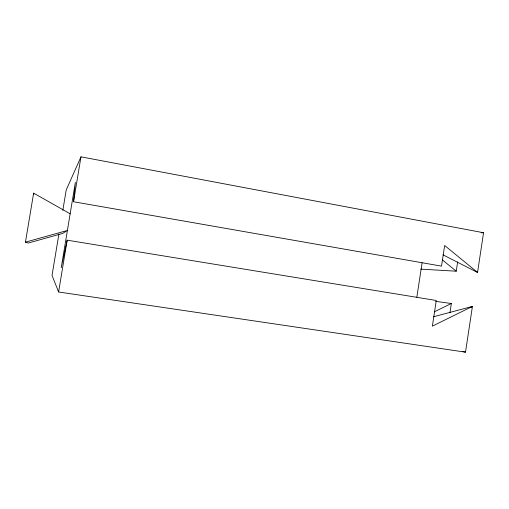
<?xml version="1.0" encoding="UTF-8"?>
<svg xmlns="http://www.w3.org/2000/svg" width="509" height="509" viewBox="0 0 509 509"><rect width="100%" height="100%" fill="white"/><g stroke="black" fill="none" stroke-linecap="round" stroke-linejoin="round"><path stroke-width="0.76" d="M62.83 210.351L66.208 189.972L80.969 156.836L483.55 232.74L477.55 272.442L444.656 245.484L441.507 266.131L73.538 201.742L75.351 182.413L61.233 267.689L67.175 240.178L436.27 300.495L432.364 326.154L472.422 306.399L465.506 352.164L58.605 291.994L52.039 275.42L58.929 233.873M449.924 312.838L451.343 303.498L435.736 301.353M420.752 269.134L456.242 271.202L457.661 261.88M416.833 297.205L422.107 262.771M58.605 291.994L67.175 240.178M73.538 201.742L80.969 156.836M25.45 242.163L67.398 230.456L62.601 233.446L28.243 243.047L25.45 242.163L33.632 193.134L70.153 213.799M471.213 307.436L472.422 306.399L433.573 316.757M434.304 311.832L451.343 303.498M481.17 232.817L483.55 232.74M462.42 351.401L465.506 352.164M443.046 254.875L477.55 272.442L476.5 271.259M442.308 259.857L456.242 271.202M33.632 193.134L33.836 194.642"/></g></svg>
